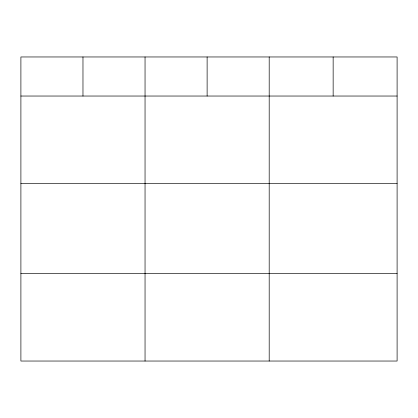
<?xml version="1.0" encoding="UTF-8"?>
<svg xmlns="http://www.w3.org/2000/svg" width="418" height="418" viewBox="0 0 418 418"><rect width="100%" height="100%" fill="white"/><g stroke="black" fill="none" stroke-linecap="round" stroke-linejoin="round"><path stroke-width="0.63" d="M397.1 183.486L397.1 56.963L20.9 56.963L20.9 361.037L397.1 361.037L397.1 183.486L20.9 183.486M20.9 96.035L397.1 96.035M20.9 273.586L397.1 273.586M333.146 56.963L333.146 96.035M269.192 56.963L269.192 361.037M207.119 56.963L207.119 96.035M145.046 56.963L145.046 361.037M82.973 56.963L82.973 96.035"/></g></svg>
